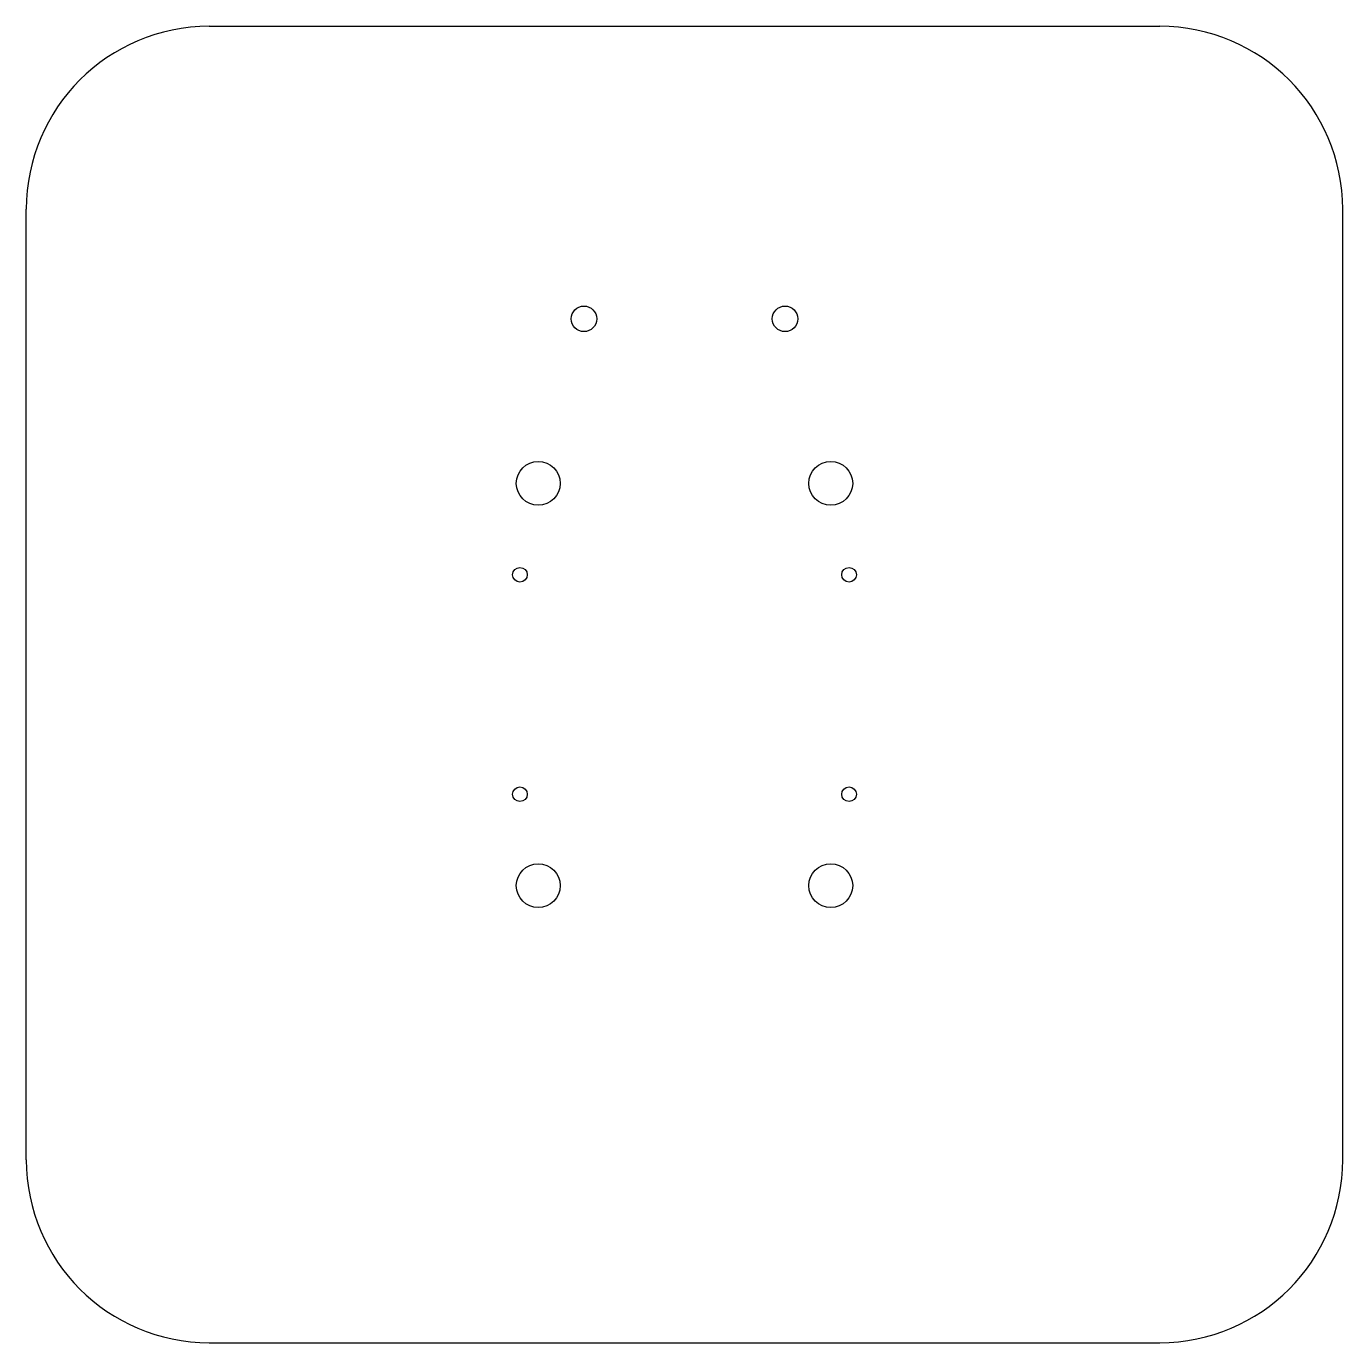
# Model space of a CAD drawing. Header units: millimetres. Extents: x 0 to 360, y 0 to 360.
import ezdxf

# ---------------------------------------------------------------- set-up
doc = ezdxf.new("R2010")
doc.units = ezdxf.units.MM

msp = doc.modelspace()

# ---------------------------------------------------------------- linework, layer by layer
at = {"color": 7, "linetype": 'Continuous', "lineweight": 25}
for p, q in [((50, 360), (310, 360)), ((0, 50), (0, 310)), ((360, 50), (360, 310)), ((50, 0), (310, 0))]:
    msp.add_line(p, q, dxfattribs=at)
for centre, radius in [((152.5, 280), 3.5), ((207.5, 280), 3.5), ((140, 235), 6), ((220, 235), 6), ((135, 210), 2), ((225, 210), 2), ((135, 150), 2), ((225, 150), 2), ((140, 125), 6), ((220, 125), 6)]:
    msp.add_circle(centre, radius, dxfattribs=at)
for centre, start, end in [((50, 310), 90, 180), ((310, 310), 0, 90), ((50, 50), 180, 270), ((310, 50), 270, 0)]:
    msp.add_arc(centre, 50, start, end, dxfattribs=at)

doc.saveas('drawing.dxf')
